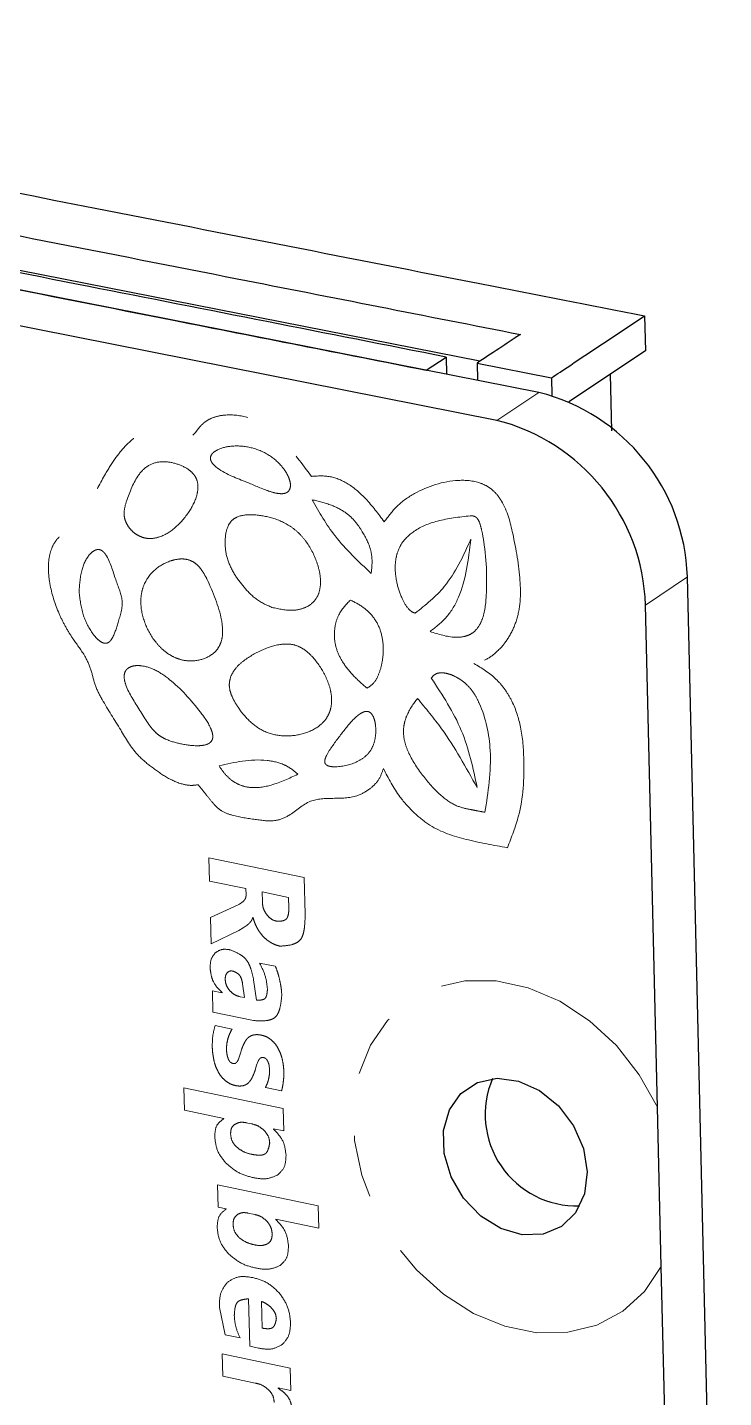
# Model space of a CAD drawing. Header units: millimetres. Extents: x 15 to 415, y 5 to 292.
# Drawn here: x 145.93 to 160.03, y 73.32 to 101.09 of the extents above; entities that cross this region are included whole.
import ezdxf

# ---------------------------------------------------------------- set-up
doc = ezdxf.new("R2010")
doc.units = ezdxf.units.MM
doc.linetypes.add('PHANTOM', pattern=[12.7, 6.35, -1.27, 1.27, -1.27, 1.27, -1.27])

msp = doc.modelspace()

# ---------------------------------------------------------------- linework, layer by layer
at = {"color": 7, "linetype": 'Continuous', "lineweight": 25}
for p, q in [((156.291, 93.689), (126.143, 99.648)), ((155.098, 94.321), (129.079, 99.456)), ((155.438, 93.123), (125.26, 99.102)), ((158.435, 95.239), (158.451, 94.532)), ((154.011, 94.14), (154.414, 94.406)), ((154.414, 94.406), (154.423, 94.059)), ((158.451, 94.532), (156.901, 93.5)), ((155.04, 94.283), (156.547, 93.985)), ((155.04, 94.283), (155.049, 93.935)), ((156.547, 93.985), (156.556, 93.624)), ((157.736, 94.056), (157.764, 92.91)), ((160.034, 58.782), (159.301, 89.953)), ((158.694, 79.205), (158.452, 89.38)), ((158.771, 75.979), (158.694, 79.205)), ((159.158, 59.758), (158.771, 75.979))]:
    msp.add_line(p, q, dxfattribs=at)
at = {"color": 8, "linetype": 'PHANTOM', "lineweight": 18}
for p, q in [((156.291, 93.689), (155.438, 93.123)), ((159.301, 89.953), (158.452, 89.38)), ((149.607, 84.255), (151.538, 83.859)), ((149.619, 83.786), (149.607, 84.255)), ((151.538, 83.859), (151.557, 83.116)), ((150.358, 83.635), (149.619, 83.786)), ((150.361, 83.509), (150.358, 83.635)), ((150.127, 83.27), (150.226, 83.319)), ((150.226, 83.319), (150.3, 83.371)), ((151.224, 83.457), (150.686, 83.568)), ((150.686, 83.568), (150.692, 83.365)), ((151.229, 83.246), (151.224, 83.457)), ((149.639, 83.049), (150.127, 83.27)), ((149.654, 82.512), (149.639, 83.049)), ((150.502, 83.045), (150.497, 83.046)), ((150.213, 82.787), (149.654, 82.512)), ((150.302, 82.836), (150.213, 82.787)), ((150.387, 82.895), (150.302, 82.836)), ((150.634, 82.126), (150.954, 82.06)), ((150.332, 81.425), (150.292, 81.701)), ((150.515, 81.788), (150.575, 81.375)), ((149.68, 81.563), (149.877, 81.522)), ((149.691, 81.13), (149.68, 81.563)), ((149.877, 81.522), (149.877, 81.528)), ((150.239, 81.444), (150.332, 81.425)), ((150.514, 80.96), (149.691, 81.13)), ((149.735, 80.858), (150.079, 80.787)), ((150.209, 80.178), (150.242, 80.28)), ((150.242, 80.28), (150.275, 80.387)), ((150.575, 80.054), (150.546, 79.958)), ((150.608, 80.14), (150.575, 80.054)), ((150.837, 79.967), (150.828, 80.053)), ((149.104, 79.598), (151.113, 79.181)), ((149.117, 79.142), (149.104, 79.598)), ((151.082, 79.538), (150.754, 79.606)), ((149.909, 78.977), (149.117, 79.142)), ((151.113, 79.181), (151.125, 78.724)), ((149.909, 78.971), (149.909, 78.977)), ((150.473, 78.867), (150.362, 78.89)), ((150.918, 78.767), (150.918, 78.761)), ((151.125, 78.724), (150.918, 78.767)), ((149.786, 77.634), (151.823, 77.208)), ((149.799, 77.178), (149.786, 77.634)), ((151.823, 77.208), (151.835, 76.751)), ((149.958, 77.145), (149.799, 77.178)), ((149.958, 77.139), (149.958, 77.145)), ((150.538, 77.03), (150.397, 77.06)), ((150.967, 76.933), (150.967, 76.928)), ((151.835, 76.751), (150.967, 76.933)), ((150.438, 74.359), (150.412, 75.321)), ((150.672, 75.269), (150.686, 74.726)), ((149.937, 74.594), (149.82, 75.146)), ((150.242, 74.529), (149.937, 74.594)), ((149.879, 74.208), (151.253, 73.918)), ((149.891, 73.753), (149.879, 74.208)), ((150.616, 74.321), (150.438, 74.359)), ((151.253, 73.918), (151.265, 73.463)), ((150.547, 73.615), (149.891, 73.753)), ((151.01, 73.517), (151.01, 73.511)), ((151.265, 73.463), (151.01, 73.517))]:
    msp.add_line(p, q, dxfattribs=at)
at = {"color": 8, "linetype": 'PHANTOM', "lineweight": 18, "flags": 128}
msp.add_lwpolyline([(158.771, 75.979), (158.433, 75.47), (157.992, 75.069), (157.467, 74.789), (156.878, 74.643), (156.249, 74.634), (155.603, 74.764), (154.965, 75.027), (154.361, 75.413), (153.813, 75.906), (153.342, 76.488), (152.968, 77.137), (152.703, 77.827), (152.559, 78.531), (152.541, 79.223), (152.65, 79.875), (152.881, 80.463), (153.227, 80.963), (153.673, 81.357), (154.202, 81.628), (154.795, 81.766), (155.427, 81.765), (156.076, 81.626), (156.714, 81.353), (157.317, 80.957), (157.862, 80.453), (158.327, 79.862), (158.694, 79.205)], dxfattribs=at)
at = {"color": 7, "linetype": 'Continuous', "lineweight": 25, "flags": 128}
msp.add_lwpolyline([(157.27, 77.895), (157.216, 77.448), (157.037, 77.067), (156.75, 76.788), (156.379, 76.634), (155.957, 76.619), (155.523, 76.744), (155.115, 76.999), (154.768, 77.359), (154.514, 77.795), (154.374, 78.266), (154.363, 78.731), (154.479, 79.149), (154.714, 79.484), (155.046, 79.704), (155.447, 79.79), (155.88, 79.735), (156.307, 79.544), (156.69, 79.232), (156.994, 78.829), (157.194, 78.37), (157.27, 77.895)], dxfattribs=at)
at = {"color": 7, "linetype": 'Continuous', "lineweight": 25}
for centre, radius, start, end in [((155.32, 89.826), 3.983, 1.8158, 75.8852), ((154.462, 89.252), 3.992, 1.8331, 75.8485), ((157.059, 79.058), 1.854, 156.964, 271.6714)]:
    msp.add_arc(centre, radius, start, end, dxfattribs=at)
for points, knots in [([(128.653, 101.085), (130.446, 100.733), (136.62, 99.521), (145.435, 97.791), (153.601, 96.188), (157.33, 95.455), (158.435, 95.239)], [0, 0, 0, 0, 0.184075, 0.630288, 0.890865, 1, 1, 1, 1]), ([(129.055, 100.153), (131.23, 99.724), (135.653, 98.853), (142.689, 97.468), (149.466, 96.134), (153.999, 95.241), (155.918, 94.863)], [0, 0, 0, 0, 0.246933, 0.5, 0.789219, 1, 1, 1, 1]), ([(154.414, 94.406), (151.989, 94.885), (146.956, 95.878), (138.39, 97.57), (132.275, 98.777), (128.754, 99.472)], [0, 0, 0, 0, 0.27911, 0.5822, 1, 1, 1, 1]), ([(128.339, 99.214), (132.557, 98.38), (139.381, 97.031), (147.968, 95.334), (152.299, 94.478), (154.011, 94.14)], [0, 0, 0, 0, 0.5, 0.80309, 1, 1, 1, 1]), ([(156.547, 93.985), (156.605, 94.024), (156.855, 94.19), (157.485, 94.608), (158.056, 94.987), (158.435, 95.239)], [0, 0, 0, 0, 0.092032, 0.396184, 1, 1, 1, 1]), ([(155.918, 94.863), (155.884, 94.84), (155.738, 94.744), (155.445, 94.55), (155.187, 94.38), (155.04, 94.283)], [0, 0, 0, 0, 0.117731, 0.5, 1, 1, 1, 1])]:
    msp.add_open_spline(points, degree=3, knots=knots, dxfattribs=at)
at = {"color": 8, "linetype": 'PHANTOM', "lineweight": 18}
for points, knots in [([(149.393, 85.739), (149.344, 85.732), (149.246, 85.718), (149.026, 85.753), (148.742, 85.882), (148.437, 86.102), (148.087, 86.391), (147.805, 86.891), (147.505, 87.348), (147.289, 87.759), (147.232, 88.069), (147.082, 88.395), (146.867, 88.666), (146.697, 88.949), (146.516, 89.313), (146.392, 89.71), (146.349, 90.106), (146.369, 90.365), (146.437, 90.578), (146.569, 90.78), (146.789, 90.919), (147.05, 91.124), (147.248, 91.541), (147.468, 91.974), (147.71, 92.358), (147.926, 92.625), (148.156, 92.824), (148.404, 92.94), (148.637, 92.957), (148.834, 92.914), (149.006, 92.851), (149.139, 92.791), (149.233, 92.795), (149.288, 92.821), (149.347, 92.89), (149.429, 93.003), (149.558, 93.122), (149.741, 93.203), (150.02, 93.249), (150.319, 93.215), (150.604, 93.105), (150.788, 92.997), (150.957, 92.862), (151.273, 92.546), (151.501, 92.236), (151.685, 91.987)], [0, 0, 0, 0, 0.012281, 0.024947, 0.052178, 0.080703, 0.105252, 0.146517, 0.196131, 0.21886, 0.240815, 0.263073, 0.291877, 0.311752, 0.330848, 0.375762, 0.397529, 0.417399, 0.434185, 0.450747, 0.477435, 0.501443, 0.536083, 0.589402, 0.621904, 0.649708, 0.676834, 0.699927, 0.719688, 0.733843, 0.74664, 0.761283, 0.765328, 0.769378, 0.776788, 0.788127, 0.804928, 0.821355, 0.839148, 0.875418, 0.89163, 0.90752, 0.921362, 0.936923, 1, 1, 1, 1]), ([(149.646, 92.393), (149.643, 92.382), (149.638, 92.361), (149.641, 92.325), (149.655, 92.289), (149.688, 92.237), (149.898, 92.045), (150.291, 91.915), (150.699, 91.727), (150.949, 91.647), (151.076, 91.633), (151.157, 91.642), (151.211, 91.672), (151.239, 91.711), (151.259, 91.759), (151.264, 91.84), (151.233, 91.954), (151.171, 92.079), (151.037, 92.259), (150.791, 92.46), (150.436, 92.594), (150.085, 92.616), (149.833, 92.56), (149.707, 92.481), (149.663, 92.433), (149.651, 92.406), (149.646, 92.393)], [0, 0, 0, 0, 0.008684, 0.016864, 0.025277, 0.034607, 0.057817, 0.217232, 0.333373, 0.386741, 0.411811, 0.432862, 0.452956, 0.462521, 0.472321, 0.494531, 0.520591, 0.552507, 0.587706, 0.671052, 0.765996, 0.863092, 0.94577, 0.976569, 0.989022, 1, 1, 1, 1]), ([(147.938, 91.485), (147.917, 91.414), (147.889, 91.315), (147.892, 91.172), (147.918, 91.073), (147.969, 90.976), (148.048, 90.881), (148.151, 90.798), (148.282, 90.74), (148.432, 90.72), (148.665, 90.762), (148.945, 90.941), (149.208, 91.246), (149.361, 91.543), (149.395, 91.775), (149.375, 91.897), (149.337, 91.977), (149.288, 92.049), (149.163, 92.161), (148.941, 92.257), (148.659, 92.304), (148.383, 92.233), (148.112, 91.963), (148.007, 91.675), (147.938, 91.485)], [0, 0, 0, 0, 0.0463042, 0.0654564, 0.0834955, 0.1037395, 0.1251888, 0.1509746, 0.1773443, 0.20962, 0.2457064, 0.3358317, 0.4355987, 0.520707, 0.5523415, 0.5785199, 0.589662, 0.6010478, 0.6261641, 0.6817822, 0.7425292, 0.8042872, 0.8702369, 1, 1, 1, 1]), ([(151.685, 91.987), (151.811, 91.996), (152.057, 92.013), (152.453, 91.844), (152.827, 91.515), (153.041, 91.226), (153.16, 91.066)], [0, 0, 0, 0, 0.232468, 0.450178, 0.694042, 1, 1, 1, 1]), ([(153.16, 91.066), (153.242, 91.177), (153.413, 91.409), (153.902, 91.74), (154.473, 91.934), (155.017, 91.899), (155.275, 91.778), (155.427, 91.65), (155.641, 91.347), (155.795, 90.726), (155.914, 90.042), (155.926, 89.439), (155.845, 89.045), (155.69, 88.716), (155.485, 88.461), (155.251, 88.273), (155.067, 88.221), (154.978, 88.196)], [0, 0, 0, 0, 0.067864, 0.140951, 0.294648, 0.362033, 0.389724, 0.415751, 0.441682, 0.535628, 0.67052, 0.733405, 0.793536, 0.851486, 0.905757, 0.954784, 1, 1, 1, 1]), ([(151.697, 91.514), (151.843, 91.262), (152.167, 90.699), (152.637, 90.263), (152.897, 90.022)], [0, 0, 0, 0, 0.448801, 1, 1, 1, 1]), ([(152.897, 90.022), (152.906, 90.108), (152.922, 90.263), (152.887, 90.557), (152.747, 90.82), (152.58, 91.077), (152.369, 91.276), (152.061, 91.428), (151.828, 91.483), (151.697, 91.514)], [0, 0, 0, 0, 0.127108, 0.230546, 0.411111, 0.515512, 0.63828, 0.796682, 1, 1, 1, 1]), ([(150.885, 89.332), (151.03, 89.301), (151.253, 89.251), (151.527, 89.306), (151.703, 89.404), (151.826, 89.562), (151.876, 89.77), (151.865, 90.005), (151.782, 90.32), (151.628, 90.62), (151.419, 90.856), (151.183, 91.039), (150.854, 91.171), (150.49, 91.222), (150.219, 91.197), (150.07, 91.1), (149.971, 90.957), (149.924, 90.703), (149.951, 90.365), (150.097, 90.028), (150.309, 89.748), (150.56, 89.478), (150.772, 89.383), (150.885, 89.332)], [0, 0, 0, 0, 0.074868, 0.115312, 0.151961, 0.187548, 0.223879, 0.260049, 0.299683, 0.373327, 0.407332, 0.441286, 0.510025, 0.577508, 0.632037, 0.654273, 0.676585, 0.726699, 0.782412, 0.836571, 0.888722, 0.940258, 1, 1, 1, 1]), ([(154.903, 91.188), (154.678, 91.162), (154.275, 91.117), (153.783, 90.923), (153.515, 90.662), (153.411, 90.412), (153.369, 90.158), (153.4, 89.848), (153.5, 89.539), (153.612, 89.336), (153.706, 89.251), (153.754, 89.226), (153.777, 89.22), (153.789, 89.217)], [0, 0, 0, 0, 0.2292, 0.40948, 0.547038, 0.611088, 0.675652, 0.78805, 0.883106, 0.95187, 0.977309, 0.98879, 1, 1, 1, 1]), ([(154.089, 88.844), (154.259, 88.789), (154.498, 88.712), (154.787, 88.734), (154.952, 88.803), (155.077, 88.933), (155.198, 89.198), (155.257, 89.833), (155.221, 90.479), (155.117, 90.982), (155.074, 91.1), (155.026, 91.156), (154.989, 91.179), (154.947, 91.189), (154.919, 91.188), (154.903, 91.188)], [0, 0, 0, 0, 0.152303, 0.213396, 0.26853, 0.323799, 0.385231, 0.53537, 0.865976, 0.917628, 0.950775, 0.962525, 0.974, 0.985766, 1, 1, 1, 1]), ([(153.789, 89.217), (153.998, 89.383), (154.485, 89.771), (154.759, 90.372), (154.915, 90.715)], [0, 0, 0, 0, 0.428838, 1, 1, 1, 1]), ([(154.915, 90.715), (154.866, 90.303), (154.796, 89.722), (154.443, 89.12), (154.207, 88.936), (154.089, 88.844)], [0, 0, 0, 0, 0.549091, 0.774939, 1, 1, 1, 1]), ([(146.98, 89.651), (146.997, 89.496), (147.029, 89.21), (147.187, 88.884), (147.331, 88.702), (147.416, 88.634), (147.478, 88.608), (147.518, 88.602), (147.555, 88.61), (147.599, 88.635), (147.694, 88.76), (147.769, 89.049), (147.908, 89.436), (147.701, 89.906), (147.624, 90.235), (147.503, 90.425), (147.466, 90.465), (147.426, 90.493), (147.384, 90.507), (147.339, 90.505), (147.271, 90.481), (147.143, 90.366), (147.008, 90.087), (146.99, 89.805), (146.98, 89.651)], [0, 0, 0, 0, 0.1028401, 0.1887769, 0.2212295, 0.2474794, 0.2576007, 0.2670234, 0.276432, 0.2865138, 0.3069703, 0.3956972, 0.5034574, 0.5900809, 0.7062604, 0.7191746, 0.7303186, 0.7403141, 0.7500061, 0.7610448, 0.7738552, 0.8059344, 0.8944797, 1, 1, 1, 1]), ([(149.569, 89.909), (149.538, 89.965), (149.484, 90.064), (149.383, 90.191), (149.265, 90.277), (149.13, 90.317), (148.982, 90.315), (148.763, 90.262), (148.502, 90.115), (148.31, 89.865), (148.236, 89.614), (148.22, 89.344), (148.3, 88.989), (148.485, 88.668), (148.679, 88.465), (148.84, 88.351), (149.01, 88.276), (149.237, 88.233), (149.503, 88.27), (149.721, 88.399), (149.834, 88.561), (149.9, 88.768), (149.865, 89.24), (149.69, 89.636), (149.569, 89.909)], [0, 0, 0, 0, 0.0292475, 0.0525277, 0.0746038, 0.0977237, 0.1245755, 0.1560335, 0.226523, 0.2978039, 0.3322133, 0.3666934, 0.4350408, 0.5023333, 0.5347121, 0.5661381, 0.5963972, 0.6276164, 0.6883133, 0.7453998, 0.7727473, 0.7999444, 0.8614595, 1, 1, 1, 1]), ([(152.475, 89.481), (152.387, 89.39), (152.25, 89.247), (152.162, 88.976), (152.14, 88.739), (152.185, 88.479), (152.317, 88.208), (152.531, 87.938), (152.713, 87.78), (152.812, 87.695)], [0, 0, 0, 0, 0.206923, 0.3217035, 0.4309513, 0.5519999, 0.6770303, 0.8242315, 1, 1, 1, 1]), ([(152.812, 87.695), (152.859, 87.726), (152.961, 87.795), (153.059, 87.985), (153.127, 88.226), (153.15, 88.514), (153.112, 88.819), (152.979, 89.108), (152.755, 89.34), (152.573, 89.432), (152.475, 89.481)], [0, 0, 0, 0, 0.090388, 0.19554, 0.320235, 0.456577, 0.599108, 0.724838, 0.852474, 1, 1, 1, 1]), ([(150.055, 87.94), (150.04, 87.89), (150.011, 87.791), (150.036, 87.623), (150.103, 87.462), (150.226, 87.26), (150.416, 87.025), (150.712, 86.805), (151.076, 86.713), (151.459, 86.738), (151.762, 86.858), (151.951, 87.023), (152.049, 87.178), (152.099, 87.36), (152.095, 87.561), (152.044, 87.772), (151.927, 88.042), (151.761, 88.286), (151.563, 88.468), (151.408, 88.557), (151.242, 88.595), (150.988, 88.585), (150.659, 88.47), (150.352, 88.294), (150.145, 88.108), (150.083, 87.992), (150.055, 87.94)], [0, 0, 0, 0, 0.026125, 0.051734, 0.075137, 0.10279, 0.154405, 0.205981, 0.265175, 0.334409, 0.405738, 0.439934, 0.471575, 0.502399, 0.533757, 0.565087, 0.598987, 0.662294, 0.69086, 0.716932, 0.743549, 0.774163, 0.848747, 0.931249, 0.968968, 1, 1, 1, 1]), ([(149.658, 86.619), (149.666, 86.633), (149.684, 86.663), (149.69, 86.722), (149.68, 86.79), (149.619, 86.965), (149.337, 87.356), (148.955, 87.781), (148.518, 88.083), (148.263, 88.157), (148.087, 88.153), (147.995, 88.12), (147.94, 88.075), (147.911, 88.032), (147.894, 87.98), (147.889, 87.899), (147.945, 87.647), (148.203, 87.28), (148.413, 86.891), (148.628, 86.714), (148.801, 86.626), (149.07, 86.555), (149.353, 86.517), (149.541, 86.542), (149.62, 86.579), (149.646, 86.606), (149.658, 86.619)], [0, 0, 0, 0, 0.011103, 0.022396, 0.034923, 0.049461, 0.123413, 0.289106, 0.357408, 0.417229, 0.445675, 0.470427, 0.482288, 0.493455, 0.504555, 0.516227, 0.541759, 0.645645, 0.752893, 0.773896, 0.797936, 0.864624, 0.941444, 0.974963, 0.98831, 1, 1, 1, 1]), ([(154.978, 88.196), (155.136, 88.1), (155.369, 87.96), (155.611, 87.67), (155.802, 87.35), (155.952, 86.862), (156.011, 86.071), (155.957, 85.219), (155.738, 84.674), (155.654, 84.463)], [0, 0, 0, 0, 0.12868, 0.189502, 0.251231, 0.378135, 0.5335, 0.819508, 1, 1, 1, 1]), ([(155.199, 85.18), (155.265, 85.589), (155.378, 86.297), (155.209, 87.15), (154.996, 87.571), (154.879, 87.726), (154.739, 87.851), (154.588, 87.941), (154.437, 87.998), (154.302, 88.013), (154.184, 87.986), (154.137, 87.929), (154.113, 87.901)], [0, 0, 0, 0, 0.36813, 0.636556, 0.690793, 0.740407, 0.789423, 0.840017, 0.886587, 0.928005, 0.964463, 1, 1, 1, 1]), ([(154.113, 87.901), (154.34, 87.554), (154.796, 86.858), (154.96, 86.074), (155.041, 85.681)], [0, 0, 0, 0, 0.498081, 1, 1, 1, 1]), ([(153.833, 87.488), (153.751, 87.377), (153.635, 87.219), (153.559, 86.967), (153.543, 86.782), (153.576, 86.58), (153.695, 86.272), (153.948, 85.901), (154.271, 85.533), (154.604, 85.3), (154.844, 85.248), (155.035, 85.211), (155.136, 85.192), (155.199, 85.18)], [0, 0, 0, 0, 0.145168, 0.205761, 0.26085, 0.321103, 0.387649, 0.546412, 0.700795, 0.809279, 0.899364, 0.936376, 1, 1, 1, 1]), ([(155.041, 85.681), (154.816, 86.089), (154.464, 86.727), (154.001, 87.286), (153.833, 87.488)], [0, 0, 0, 0, 0.638869, 1, 1, 1, 1]), ([(152.824, 87.224), (152.813, 87.225), (152.789, 87.227), (152.737, 87.214), (152.586, 87.131), (152.383, 86.889), (152.164, 86.604), (152.017, 86.389), (151.967, 86.28), (151.956, 86.231), (151.955, 86.202), (151.96, 86.176), (151.973, 86.154), (151.993, 86.136), (152.031, 86.116), (152.096, 86.103), (152.305, 86.1), (152.557, 86.162), (152.801, 86.316), (152.93, 86.492), (152.99, 86.708), (152.993, 86.9), (152.968, 87.044), (152.939, 87.121), (152.909, 87.169), (152.884, 87.197), (152.855, 87.216), (152.834, 87.221), (152.824, 87.224)], [0, 0, 0, 0, 0.009862, 0.021246, 0.049856, 0.172743, 0.315878, 0.388928, 0.414578, 0.424265, 0.432123, 0.438646, 0.444735, 0.45125, 0.458909, 0.479234, 0.507571, 0.646926, 0.717524, 0.781995, 0.84742, 0.910917, 0.939235, 0.962598, 0.972978, 0.982226, 0.990984, 1, 1, 1, 1]), ([(151.409, 85.951), (151.367, 85.989), (151.281, 86.066), (151.071, 86.18), (150.554, 86.294), (150.131, 86.194), (149.815, 86.12)], [0, 0, 0, 0, 0.088854, 0.180898, 0.388354, 1, 1, 1, 1]), ([(149.815, 86.12), (149.857, 86.059), (149.936, 85.942), (150.09, 85.805), (150.262, 85.715), (150.533, 85.659), (150.934, 85.728), (151.234, 85.869), (151.409, 85.951)], [0, 0, 0, 0, 0.105418, 0.2021, 0.297351, 0.398785, 0.65057, 1, 1, 1, 1]), ([(153.144, 86.066), (153.116, 85.987), (153.056, 85.818), (152.858, 85.637), (152.558, 85.467), (152.131, 85.465), (151.611, 85.45), (151.31, 85.136), (150.934, 84.979), (150.53, 85.039), (150.167, 85.089), (149.906, 85.176), (149.786, 85.266), (149.684, 85.371), (149.557, 85.534), (149.451, 85.667), (149.393, 85.739)], [0, 0, 0, 0, 0.056837, 0.121212, 0.191483, 0.306047, 0.413711, 0.543123, 0.611441, 0.706152, 0.811158, 0.860623, 0.879631, 0.901107, 0.945889, 1, 1, 1, 1]), ([(155.654, 84.463), (155.376, 84.512), (154.853, 84.605), (154.195, 84.811), (153.759, 85.166), (153.417, 85.54), (153.246, 85.869), (153.144, 86.066)], [0, 0, 0, 0, 0.290292, 0.54739, 0.668823, 0.802042, 1, 1, 1, 1]), ([(150.3, 83.371), (150.309, 83.38), (150.328, 83.397), (150.34, 83.42), (150.347, 83.432)], [0, 0, 0, 0, 0.500136, 1, 1, 1, 1]), ([(150.347, 83.432), (150.351, 83.444), (150.361, 83.467), (150.361, 83.495), (150.361, 83.509)], [0, 0, 0, 0, 0.499906, 1, 1, 1, 1]), ([(150.692, 83.365), (150.695, 83.319), (150.702, 83.229), (150.754, 83.147), (150.779, 83.106)], [0, 0, 0, 0, 0.500941, 1, 1, 1, 1]), ([(150.497, 83.046), (150.492, 83.031), (150.482, 83.001), (150.464, 82.977), (150.456, 82.965)], [0, 0, 0, 0, 0.499896, 1, 1, 1, 1]), ([(150.585, 82.837), (150.569, 82.87), (150.535, 82.938), (150.513, 83.009), (150.502, 83.045)], [0, 0, 0, 0, 0.499951, 1, 1, 1, 1]), ([(150.779, 83.106), (150.809, 83.073), (150.869, 83.006), (150.946, 82.983), (150.985, 82.971)], [0, 0, 0, 0, 0.49989, 1, 1, 1, 1]), ([(150.985, 82.971), (151.023, 82.972), (151.08, 82.973), (151.146, 82.993), (151.184, 83.021), (151.207, 83.065), (151.225, 83.14), (151.228, 83.203), (151.229, 83.246)], [0, 0, 0, 0, 0.264266, 0.387877, 0.494402, 0.599847, 0.730236, 1, 1, 1, 1]), ([(151.557, 83.116), (151.556, 83.021), (151.554, 82.88), (151.521, 82.711), (151.477, 82.608), (151.4, 82.537), (151.258, 82.483), (151.135, 82.474), (151.052, 82.468)], [0, 0, 0, 0, 0.270815, 0.399704, 0.508721, 0.613721, 0.737828, 1, 1, 1, 1]), ([(150.456, 82.965), (150.445, 82.952), (150.424, 82.927), (150.399, 82.906), (150.387, 82.895)], [0, 0, 0, 0, 0.499978, 1, 1, 1, 1]), ([(150.708, 82.665), (150.685, 82.692), (150.638, 82.745), (150.603, 82.806), (150.585, 82.837)], [0, 0, 0, 0, 0.49995, 1, 1, 1, 1]), ([(150.864, 82.539), (150.837, 82.557), (150.781, 82.593), (150.732, 82.641), (150.708, 82.665)], [0, 0, 0, 0, 0.500021, 1, 1, 1, 1]), ([(151.052, 82.468), (151.02, 82.475), (150.956, 82.491), (150.895, 82.523), (150.864, 82.539)], [0, 0, 0, 0, 0.500102, 1, 1, 1, 1]), ([(149.634, 82.017), (149.635, 82.079), (149.638, 82.203), (149.705, 82.29), (149.738, 82.333)], [0, 0, 0, 0, 0.501188, 1, 1, 1, 1]), ([(149.738, 82.333), (149.782, 82.361), (149.869, 82.418), (149.982, 82.402), (150.038, 82.394)], [0, 0, 0, 0, 0.499075, 1, 1, 1, 1]), ([(150.038, 82.394), (150.101, 82.368), (150.195, 82.329), (150.308, 82.254), (150.376, 82.184), (150.426, 82.098), (150.476, 81.965), (150.499, 81.859), (150.515, 81.788)], [0, 0, 0, 0, 0.261744, 0.386732, 0.495818, 0.603333, 0.734101, 1, 1, 1, 1]), ([(149.877, 81.528), (149.808, 81.596), (149.706, 81.699), (149.651, 81.882), (149.64, 81.971), (149.634, 82.017)], [0, 0, 0, 0, 0.498716, 0.742441, 1, 1, 1, 1]), ([(149.982, 81.933), (149.968, 81.914), (149.941, 81.875), (149.94, 81.822), (149.939, 81.795)], [0, 0, 0, 0, 0.498874, 1, 1, 1, 1]), ([(150.099, 81.962), (150.077, 81.965), (150.032, 81.97), (149.998, 81.945), (149.982, 81.933)], [0, 0, 0, 0, 0.500378, 1, 1, 1, 1]), ([(150.292, 81.701), (150.286, 81.731), (150.275, 81.787), (150.249, 81.857), (150.211, 81.899), (150.164, 81.933), (150.125, 81.951), (150.099, 81.962)], [0, 0, 0, 0, 0.266884, 0.505512, 0.612868, 0.739209, 1, 1, 1, 1]), ([(150.794, 81.592), (150.785, 81.683), (150.766, 81.866), (150.678, 82.039), (150.634, 82.126)], [0, 0, 0, 0, 0.499773, 1, 1, 1, 1]), ([(150.954, 82.06), (150.973, 82.014), (151.009, 81.922), (151.031, 81.829), (151.042, 81.782)], [0, 0, 0, 0, 0.49979, 1, 1, 1, 1]), ([(149.939, 81.795), (149.943, 81.755), (149.952, 81.674), (150.002, 81.604), (150.028, 81.569)], [0, 0, 0, 0, 0.500448, 1, 1, 1, 1]), ([(151.042, 81.782), (151.053, 81.73), (151.075, 81.626), (151.082, 81.524), (151.085, 81.473)], [0, 0, 0, 0, 0.5000858, 1, 1, 1, 1]), ([(150.028, 81.569), (150.059, 81.538), (150.123, 81.476), (150.2, 81.455), (150.239, 81.444)], [0, 0, 0, 0, 0.499393, 1, 1, 1, 1]), ([(151.085, 81.473), (151.076, 81.385), (151.063, 81.256), (151.014, 81.106), (150.956, 81.022), (150.868, 80.975), (150.721, 80.948), (150.597, 80.955), (150.514, 80.96)], [0, 0, 0, 0, 0.267375, 0.393336, 0.500059, 0.604241, 0.732696, 1, 1, 1, 1]), ([(150.575, 81.375), (150.608, 81.374), (150.657, 81.373), (150.714, 81.386), (150.748, 81.407), (150.77, 81.442), (150.787, 81.503), (150.791, 81.556), (150.794, 81.592)], [0, 0, 0, 0, 0.266031, 0.391051, 0.497454, 0.602141, 0.731481, 1, 1, 1, 1]), ([(149.677, 80.42), (149.678, 80.497), (149.678, 80.65), (149.716, 80.789), (149.735, 80.858)], [0, 0, 0, 0, 0.500096, 1, 1, 1, 1]), ([(149.991, 80.582), (149.983, 80.549), (149.968, 80.483), (149.966, 80.412), (149.966, 80.376)], [0, 0, 0, 0, 0.500104, 1, 1, 1, 1]), ([(150.079, 80.787), (150.061, 80.755), (150.025, 80.691), (150.002, 80.618), (149.991, 80.582)], [0, 0, 0, 0, 0.500061, 1, 1, 1, 1]), ([(150.275, 80.387), (150.284, 80.411), (150.302, 80.461), (150.326, 80.506), (150.338, 80.528)], [0, 0, 0, 0, 0.500038, 1, 1, 1, 1]), ([(150.338, 80.528), (150.349, 80.547), (150.371, 80.583), (150.402, 80.61), (150.417, 80.624)], [0, 0, 0, 0, 0.5001047, 1, 1, 1, 1]), ([(150.417, 80.624), (150.434, 80.635), (150.466, 80.657), (150.505, 80.666), (150.524, 80.671)], [0, 0, 0, 0, 0.499954, 1, 1, 1, 1]), ([(150.524, 80.671), (150.548, 80.673), (150.596, 80.678), (150.645, 80.669), (150.67, 80.664)], [0, 0, 0, 0, 0.499764, 1, 1, 1, 1]), ([(150.67, 80.664), (150.705, 80.656), (150.775, 80.638), (150.839, 80.592), (150.871, 80.569)], [0, 0, 0, 0, 0.500425, 1, 1, 1, 1]), ([(150.871, 80.569), (150.898, 80.544), (150.953, 80.493), (150.992, 80.428), (151.011, 80.396)], [0, 0, 0, 0, 0.499964, 1, 1, 1, 1]), ([(149.709, 80.158), (149.701, 80.202), (149.684, 80.29), (149.679, 80.377), (149.677, 80.42)], [0, 0, 0, 0, 0.499982, 1, 1, 1, 1]), ([(149.966, 80.376), (149.967, 80.343), (149.969, 80.277), (149.991, 80.211), (150.002, 80.178)], [0, 0, 0, 0, 0.500657, 1, 1, 1, 1]), ([(151.011, 80.396), (151.029, 80.36), (151.065, 80.287), (151.085, 80.211), (151.095, 80.173)], [0, 0, 0, 0, 0.499899, 1, 1, 1, 1]), ([(149.794, 79.924), (149.776, 79.962), (149.739, 80.038), (149.719, 80.118), (149.709, 80.158)], [0, 0, 0, 0, 0.499881, 1, 1, 1, 1]), ([(150.002, 80.178), (150.008, 80.166), (150.019, 80.146), (150.039, 80.118), (150.066, 80.101), (150.086, 80.093), (150.098, 80.089)], [0, 0, 0, 0, 0.296892, 0.501591, 0.700121, 1, 1, 1, 1]), ([(150.098, 80.089), (150.11, 80.087), (150.136, 80.085), (150.155, 80.099), (150.164, 80.107)], [0, 0, 0, 0, 0.50006, 1, 1, 1, 1]), ([(150.164, 80.107), (150.173, 80.117), (150.191, 80.138), (150.203, 80.165), (150.209, 80.178)], [0, 0, 0, 0, 0.499802, 1, 1, 1, 1]), ([(150.652, 80.198), (150.643, 80.19), (150.625, 80.173), (150.613, 80.151), (150.608, 80.14)], [0, 0, 0, 0, 0.499791, 1, 1, 1, 1]), ([(150.716, 80.211), (150.704, 80.212), (150.68, 80.215), (150.661, 80.204), (150.652, 80.198)], [0, 0, 0, 0, 0.500195, 1, 1, 1, 1]), ([(150.767, 80.183), (150.759, 80.189), (150.743, 80.203), (150.725, 80.208), (150.716, 80.211)], [0, 0, 0, 0, 0.4999, 1, 1, 1, 1]), ([(150.804, 80.127), (150.799, 80.138), (150.79, 80.158), (150.774, 80.174), (150.767, 80.183)], [0, 0, 0, 0, 0.500266, 1, 1, 1, 1]), ([(150.828, 80.053), (150.825, 80.065), (150.819, 80.091), (150.809, 80.115), (150.804, 80.127)], [0, 0, 0, 0, 0.500099, 1, 1, 1, 1]), ([(150.819, 79.777), (150.825, 79.808), (150.837, 79.869), (150.837, 79.934), (150.837, 79.967)], [0, 0, 0, 0, 0.500034, 1, 1, 1, 1]), ([(151.095, 80.173), (151.103, 80.131), (151.12, 80.048), (151.124, 79.967), (151.126, 79.926)], [0, 0, 0, 0, 0.499979, 1, 1, 1, 1]), ([(149.939, 79.743), (149.911, 79.769), (149.855, 79.822), (149.814, 79.89), (149.794, 79.924)], [0, 0, 0, 0, 0.499967, 1, 1, 1, 1]), ([(150.15, 79.642), (150.113, 79.652), (150.04, 79.67), (149.973, 79.719), (149.939, 79.743)], [0, 0, 0, 0, 0.500468, 1, 1, 1, 1]), ([(150.408, 79.697), (150.392, 79.684), (150.36, 79.658), (150.32, 79.645), (150.3, 79.639)], [0, 0, 0, 0, 0.4999913, 1, 1, 1, 1]), ([(150.486, 79.807), (150.475, 79.786), (150.453, 79.746), (150.423, 79.713), (150.408, 79.697)], [0, 0, 0, 0, 0.5000846, 1, 1, 1, 1]), ([(150.546, 79.958), (150.537, 79.932), (150.52, 79.88), (150.497, 79.831), (150.486, 79.807)], [0, 0, 0, 0, 0.500022, 1, 1, 1, 1]), ([(150.754, 79.606), (150.767, 79.633), (150.795, 79.686), (150.811, 79.747), (150.819, 79.777)], [0, 0, 0, 0, 0.499989, 1, 1, 1, 1]), ([(151.117, 79.729), (151.113, 79.696), (151.104, 79.631), (151.089, 79.569), (151.082, 79.538)], [0, 0, 0, 0, 0.5, 1, 1, 1, 1]), ([(151.126, 79.926), (151.126, 79.892), (151.127, 79.826), (151.121, 79.761), (151.117, 79.729)], [0, 0, 0, 0, 0.499993, 1, 1, 1, 1]), ([(150.3, 79.639), (150.275, 79.636), (150.227, 79.629), (150.175, 79.638), (150.15, 79.642)], [0, 0, 0, 0, 0.4997, 1, 1, 1, 1]), ([(149.727, 78.605), (149.731, 78.685), (149.741, 78.845), (149.853, 78.929), (149.909, 78.971)], [0, 0, 0, 0, 0.500627, 1, 1, 1, 1]), ([(150.132, 78.857), (150.107, 78.833), (150.055, 78.785), (150.05, 78.704), (150.048, 78.664)], [0, 0, 0, 0, 0.499692, 1, 1, 1, 1]), ([(150.362, 78.89), (150.32, 78.896), (150.236, 78.909), (150.167, 78.875), (150.132, 78.857)], [0, 0, 0, 0, 0.500829, 1, 1, 1, 1]), ([(150.736, 78.724), (150.696, 78.759), (150.615, 78.831), (150.52, 78.855), (150.473, 78.867)], [0, 0, 0, 0, 0.4990096, 1, 1, 1, 1]), ([(149.948, 78.076), (149.885, 78.156), (149.758, 78.317), (149.737, 78.509), (149.727, 78.605)], [0, 0, 0, 0, 0.499626, 1, 1, 1, 1]), ([(150.048, 78.664), (150.053, 78.615), (150.065, 78.517), (150.133, 78.438), (150.167, 78.399)], [0, 0, 0, 0, 0.500479, 1, 1, 1, 1]), ([(150.841, 78.474), (150.836, 78.519), (150.826, 78.61), (150.766, 78.686), (150.736, 78.724)], [0, 0, 0, 0, 0.50009, 1, 1, 1, 1]), ([(150.918, 78.761), (150.989, 78.685), (151.133, 78.532), (151.158, 78.335), (151.171, 78.236)], [0, 0, 0, 0, 0.500089, 1, 1, 1, 1]), ([(150.167, 78.399), (150.217, 78.361), (150.318, 78.285), (150.43, 78.259), (150.487, 78.247)], [0, 0, 0, 0, 0.498766, 1, 1, 1, 1]), ([(150.487, 78.247), (150.533, 78.24), (150.602, 78.229), (150.687, 78.234), (150.741, 78.25), (150.781, 78.287), (150.818, 78.362), (150.832, 78.429), (150.841, 78.474)], [0, 0, 0, 0, 0.2704828, 0.3989908, 0.5076356, 0.6122943, 0.7370667, 1, 1, 1, 1]), ([(150.504, 77.778), (150.405, 77.803), (150.206, 77.853), (150.034, 78.002), (149.948, 78.076)], [0, 0, 0, 0, 0.501002, 1, 1, 1, 1]), ([(151.171, 78.236), (151.168, 78.151), (151.161, 77.982), (151.053, 77.881), (150.999, 77.83)], [0, 0, 0, 0, 0.501048, 1, 1, 1, 1]), ([(150.999, 77.83), (150.924, 77.797), (150.773, 77.731), (150.594, 77.762), (150.504, 77.778)], [0, 0, 0, 0, 0.498855, 1, 1, 1, 1]), ([(149.776, 76.767), (149.781, 76.848), (149.79, 77.01), (149.902, 77.096), (149.958, 77.139)], [0, 0, 0, 0, 0.500837, 1, 1, 1, 1]), ([(150.179, 77.024), (150.154, 76.999), (150.105, 76.951), (150.1, 76.871), (150.097, 76.832)], [0, 0, 0, 0, 0.499797, 1, 1, 1, 1]), ([(150.397, 77.06), (150.357, 77.066), (150.276, 77.077), (150.211, 77.042), (150.179, 77.024)], [0, 0, 0, 0, 0.500633, 1, 1, 1, 1]), ([(150.789, 76.888), (150.751, 76.923), (150.674, 76.994), (150.583, 77.018), (150.538, 77.03)], [0, 0, 0, 0, 0.499131, 1, 1, 1, 1]), ([(150.967, 76.928), (151.039, 76.85), (151.183, 76.696), (151.208, 76.496), (151.22, 76.397)], [0, 0, 0, 0, 0.4998971, 1, 1, 1, 1]), ([(149.997, 76.242), (149.934, 76.322), (149.808, 76.481), (149.787, 76.672), (149.776, 76.767)], [0, 0, 0, 0, 0.49962, 1, 1, 1, 1]), ([(150.097, 76.832), (150.103, 76.783), (150.114, 76.685), (150.182, 76.606), (150.216, 76.567)], [0, 0, 0, 0, 0.5004792, 1, 1, 1, 1]), ([(150.89, 76.641), (150.885, 76.685), (150.875, 76.774), (150.817, 76.85), (150.789, 76.888)], [0, 0, 0, 0, 0.50003, 1, 1, 1, 1]), ([(150.8, 76.437), (150.828, 76.462), (150.884, 76.512), (150.888, 76.598), (150.89, 76.641)], [0, 0, 0, 0, 0.499022, 1, 1, 1, 1]), ([(150.216, 76.567), (150.266, 76.529), (150.368, 76.453), (150.48, 76.427), (150.536, 76.414)], [0, 0, 0, 0, 0.498766, 1, 1, 1, 1]), ([(150.536, 76.414), (150.583, 76.406), (150.678, 76.388), (150.76, 76.421), (150.8, 76.437)], [0, 0, 0, 0, 0.501218, 1, 1, 1, 1]), ([(151.22, 76.397), (151.217, 76.313), (151.21, 76.145), (151.103, 76.045), (151.049, 75.995)], [0, 0, 0, 0, 0.501083, 1, 1, 1, 1]), ([(150.554, 75.946), (150.454, 75.971), (150.255, 76.021), (150.083, 76.169), (149.997, 76.242)], [0, 0, 0, 0, 0.501001, 1, 1, 1, 1]), ([(151.049, 75.995), (150.973, 75.963), (150.822, 75.899), (150.643, 75.93), (150.554, 75.946)], [0, 0, 0, 0, 0.498834, 1, 1, 1, 1]), ([(149.82, 75.146), (149.822, 75.248), (149.825, 75.451), (149.935, 75.592), (149.99, 75.662)], [0, 0, 0, 0, 0.501377, 1, 1, 1, 1]), ([(149.99, 75.662), (150.064, 75.707), (150.214, 75.797), (150.404, 75.766), (150.499, 75.751)], [0, 0, 0, 0, 0.49868, 1, 1, 1, 1]), ([(150.499, 75.751), (150.6, 75.724), (150.801, 75.67), (150.965, 75.506), (151.047, 75.424)], [0, 0, 0, 0, 0.501087, 1, 1, 1, 1]), ([(150.412, 75.321), (150.367, 75.317), (150.3, 75.311), (150.222, 75.283), (150.178, 75.248), (150.151, 75.194), (150.13, 75.105), (150.126, 75.03), (150.123, 74.979)], [0, 0, 0, 0, 0.26297, 0.387488, 0.495453, 0.602018, 0.732536, 1, 1, 1, 1]), ([(150.885, 75.127), (150.853, 75.159), (150.788, 75.222), (150.711, 75.253), (150.672, 75.269)], [0, 0, 0, 0, 0.499631, 1, 1, 1, 1]), ([(151.047, 75.424), (151.108, 75.335), (151.229, 75.158), (151.25, 74.957), (151.261, 74.857)], [0, 0, 0, 0, 0.499836, 1, 1, 1, 1]), ([(150.123, 74.979), (150.129, 74.903), (150.141, 74.751), (150.208, 74.603), (150.242, 74.529)], [0, 0, 0, 0, 0.5003, 1, 1, 1, 1]), ([(150.975, 74.92), (150.97, 74.958), (150.96, 75.033), (150.91, 75.096), (150.885, 75.127)], [0, 0, 0, 0, 0.499312, 1, 1, 1, 1]), ([(150.686, 74.726), (150.725, 74.721), (150.782, 74.713), (150.852, 74.717), (150.896, 74.732), (150.928, 74.764), (150.957, 74.826), (150.968, 74.882), (150.975, 74.92)], [0, 0, 0, 0, 0.270107, 0.398228, 0.506519, 0.610905, 0.736327, 1, 1, 1, 1]), ([(151.261, 74.857), (151.259, 74.764), (151.255, 74.579), (151.149, 74.456), (151.096, 74.395)], [0, 0, 0, 0, 0.501362, 1, 1, 1, 1]), ([(151.096, 74.395), (151.024, 74.356), (150.882, 74.278), (150.705, 74.307), (150.616, 74.321)], [0, 0, 0, 0, 0.498853, 1, 1, 1, 1]), ([(150.825, 73.473), (150.781, 73.508), (150.695, 73.578), (150.596, 73.603), (150.547, 73.615)], [0, 0, 0, 0, 0.4988749, 1, 1, 1, 1]), ([(150.932, 73.22), (150.927, 73.266), (150.918, 73.358), (150.856, 73.435), (150.825, 73.473)], [0, 0, 0, 0, 0.500657, 1, 1, 1, 1]), ([(151.01, 73.511), (151.049, 73.484), (151.123, 73.431), (151.225, 73.33), (151.276, 73.197), (151.292, 73.109), (151.299, 73.063)], [0, 0, 0, 0, 0.2610009, 0.5019268, 0.7408509, 1, 1, 1, 1])]:
    msp.add_open_spline(points, degree=3, knots=knots, dxfattribs=at)

doc.saveas('drawing.dxf')
